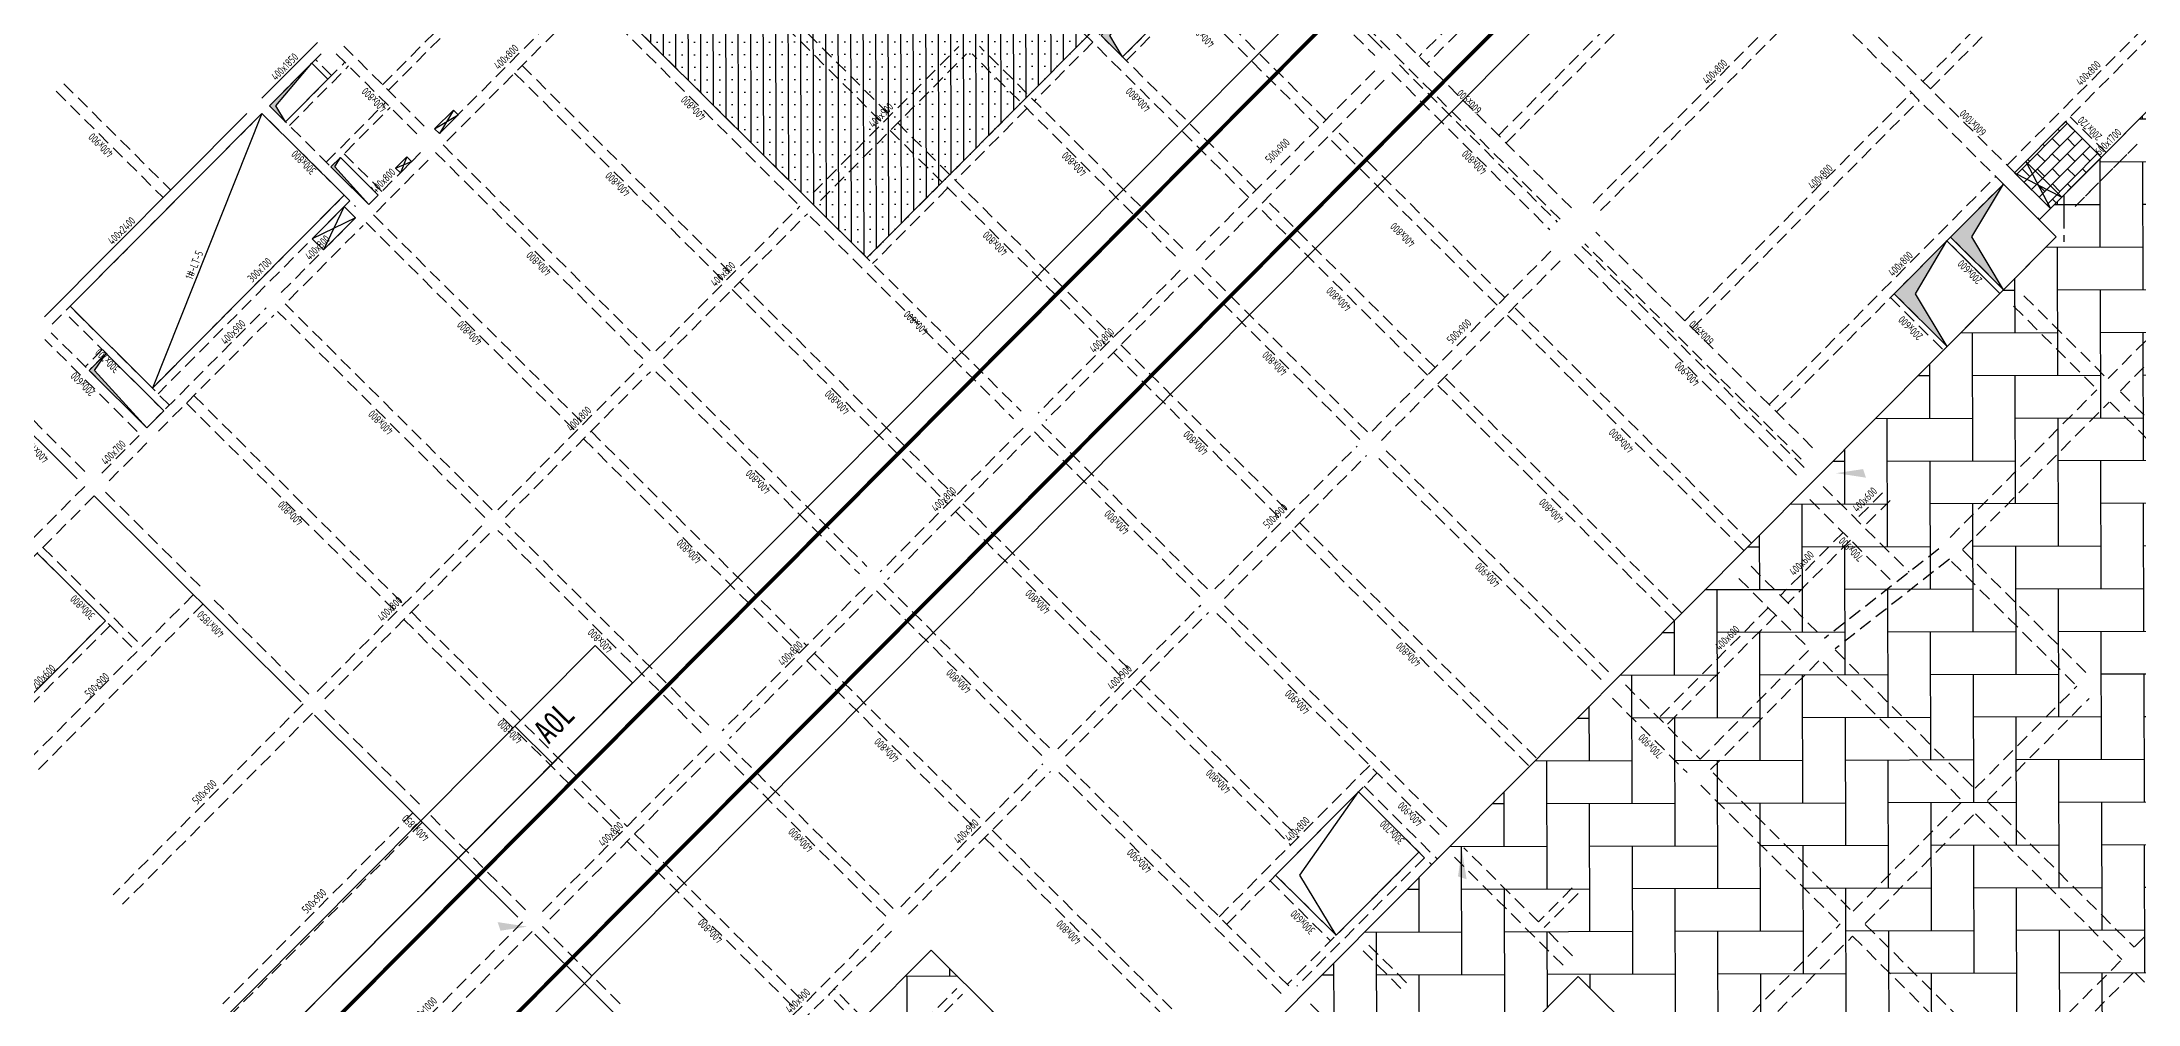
# Model space of a CAD drawing. Extents: x -10019161317 to 520012312, y -3104337261 to 7448155121.
# Drawn here: x 518788325 to 518866898, y 3499840316 to 3499876381 of the extents above; entities that cross this region are included whole.
import ezdxf
from ezdxf.enums import TextEntityAlignment as Align

# ---------------------------------------------------------------- set-up
doc = ezdxf.new("R2010")
doc.units = 0
doc.header["$LTSCALE"] = 1000
doc.header["$MEASUREMENT"] = 0
doc.linetypes.add('CENTER', pattern=[2, 1.25, -0.25, 0.25, -0.25])
doc.linetypes.add('DASHED', pattern=[0.75, 0.5, -0.25])
doc.layers.get('0').update_dxf_attribs({"linetype": 'CONTINUOUS'})
for name, color, linetype in [('__覆盖_S-plan-20-模板施工说明_TEN259BT_设计区$0$S_PLAN_TEXT', 7, 'CONTINUOUS'), ('S_AXIS', 8, 'CENTER'), ('S_BEAM', 4, 'DASHED'), ('S_BEAM_SECD_TEXT_VERT', 211, 'CONTINUOUS'), ('S_HOLE', 201, 'CONTINUOUS'), ('S_HOLE_HACH', 253, 'CONTINUOUS')]:
    doc.layers.add(name, color=color, linetype=linetype)
doc.layers.add('内框', color=8, linetype='CONTINUOUS', plot=False)
doc.layers.add('板边界', color=1, linetype='CONTINUOUS', lineweight=0)
doc.styles.add('样式 1', font='Tssdeng.shx', dxfattribs={"width": 0.7, "bigfont": 'Tssdchn.shx'})
doc.styles.add('黑体', font='simhei.ttf')

# ---------------------------------------------------------------- blocks, each defined once
blk = doc.blocks.new('THAPE_A0L_inner')
at = {"layer": '内框'}
for p, q in [((0, 860.8), (378, 860.8)), ((335.4, 841), (335.36, 860.8)), ((335.36, 860.8), (335.4, 841)), ((378, 841), (378, 860.8)), ((63, 841), (335.4, 841)), ((252, 841), (108, 841)), ((378, 841), (252, 841)), ((335.4, 841), (378, 841))]:
    blk.add_line(p, q, dxfattribs=at)
blk.add_lwpolyline([(0, 0), (1189, 0), (1189, 841), (0, 841)], close=True, dxfattribs=at)
at = {"layer": '内框', "const_width": 1.4}
blk.add_lwpolyline([(25, 831), (25, 10), (1179, 10), (1179, 831)], close=True, dxfattribs=at)
at = {"layer": '内框', "style": '黑体', "width": 0.8}
blk.add_text('A0L', height=9, dxfattribs=at).set_placement((339.29, 846.96))
blk.add_attdef('内框名称', (66.25, 846.96), '', height=9, dxfattribs=at)

msp = doc.modelspace()

# ---------------------------------------------------------------- hatches: boundary and pattern name
at = {"transparency": 33554585}
h = msp.add_hatch(dxfattribs=at)
h.set_pattern_fill('AR-HBONE', color=256, scale=400, style=0)
h.set_pattern_definition([(90.1573, (518774045.8, 3499953226.2), (-1604.387, 1595.6), [4800, -1600]), (180.1573, (518774041.4, 3499954826.2), (-1604.387, 1595.6), [4800, -1600])])
edge = h.paths.add_edge_path()
edge.add_line((518926254.3366, 3499890719.8027), (518925343.9392, 3499894058.7823))
edge.add_line((518925343.9392, 3499894058.7823), (518924105.0752, 3499896358.3784))
edge.add_line((518924105.0752, 3499896358.3784), (518922603.6995, 3499898212.0496))
edge.add_line((518922603.6995, 3499898212.0496), (518916911.281, 3499903873.2916))
edge.add_line((518916911.281, 3499903873.2916), (518917087.5716, 3499904050.5531))
edge.add_line((518917087.5716, 3499904050.5531), (518916591.2396, 3499904544.1668))
edge.add_line((518916591.2396, 3499904544.1668), (518916582.2525, 3499904535.1302))
edge.add_line((518916582.2525, 3499904535.1302), (518912348.8804, 3499909708.8961))
edge.add_line((518912348.8804, 3499909708.8961), (518912440.2221, 3499909800.7408))
edge.add_line((518912440.2221, 3499909800.7408), (518911943.89, 3499910294.3545))
edge.add_line((518911943.89, 3499910294.3545), (518911450.2763, 3499909798.0224))
edge.add_line((518911450.2763, 3499909798.0224), (518911468.0025, 3499909780.3934))
edge.add_line((518911468.0025, 3499909780.3934), (518900855.3077, 3499899109.2542))
edge.add_line((518900855.3077, 3499899109.2542), (518900837.5816, 3499899126.8833))
edge.add_line((518900837.5816, 3499899126.8833), (518897205.9911, 3499895475.2934))
edge.add_line((518897205.9911, 3499895475.2934), (518881217.0084, 3499911376.7063))
edge.add_line((518881217.0084, 3499911376.7063), (518867395.8323, 3499897479.4165))
edge.add_line((518867395.8323, 3499897479.4165), (518879165.9928, 3499885773.7198))
edge.add_line((518879165.9928, 3499885773.7198), (518879698.356, 3499885032.713))
edge.add_line((518879698.356, 3499885032.713), (518868063.1757, 3499873333.4575))
edge.add_line((518868063.1757, 3499873333.4575), (518867425.0359, 3499873968.1023))
edge.add_line((518867425.0359, 3499873968.1023), (518863194.0587, 3499869713.8249))
edge.add_line((518863194.0587, 3499869713.8249), (518863832.1979, 3499869079.1807))
edge.add_line((518863832.1979, 3499869079.1807), (518829702.3351, 3499834761.364))
edge.add_line((518829702.3351, 3499834761.364), (518829418.7137, 3499835043.4319))
edge.add_line((518829418.7137, 3499835043.4319), (518829207.1757, 3499834830.714))
edge.add_line((518829207.1757, 3499834830.714), (518821655.8336, 3499842340.6982))
edge.add_line((518821655.8336, 3499842340.6982), (518811113.6381, 3499831740.5299))
edge.add_line((518811113.6381, 3499831740.5299), (518817495.0645, 3499825393.9981))
edge.add_line((518817495.0645, 3499825393.9981), (518820104.1655, 3499828017.4675))
edge.add_line((518820104.1655, 3499828017.4675), (518815211.7492, 3499832883.0887))
edge.add_line((518815211.7492, 3499832883.0887), (518820324.1764, 3499838023.6703))
edge.add_line((518820324.1764, 3499838023.6703), (518833618.7855, 3499824801.8742))
edge.add_line((518833618.7855, 3499824801.8742), (518836862.5363, 3499828063.4885))
edge.add_line((518836862.5363, 3499828063.4885), (518834770.7631, 3499830143.8053))
edge.add_line((518834770.7631, 3499830143.8053), (518845912.3296, 3499841346.7289))
edge.add_line((518845912.3296, 3499841346.7289), (518865092.1069, 3499822271.9967))
edge.add_line((518865092.1069, 3499822271.9967), (518921682.8187, 3499878678.0165))
edge.add_arc((518912868.9209, 3499888912.7595), 13506.8412, 310.734186066, 367.688497263)
h.paths.add_polyline_path([(518887377.9936, 3499901617.8921), (518888911.8879, 3499903159.9309), (518890294.452, 3499901784.9388), (518888760.7107, 3499900242.7461)], flags=16)
at = {"layer": 'S_HOLE'}
h = msp.add_hatch(dxfattribs=at)
h.set_pattern_fill('SACNCR', color=256, scale=5000, style=0)
h.set_pattern_definition([(90.1573, (518826741.05, 3499831641.94), (-468.7482, -1.2868), []), (90.1573, (518826974.8, 3499831876.96), (-468.7482, -1.2868), [0, -468.75])])
h.paths.add_polyline_path([(518805424.7734, 3499882035.7082), (518819251.2109, 3499868285.0551), (518833319.1421, 3499882430.4639), (518833531.8686, 3499882218.9026), (518834977.5065, 3499883672.4997), (518829730.5454, 3499888890.7209), (518831352.4917, 3499890521.5974), (518830846.6389, 3499891024.6808), (518829189.9302, 3499892672.3182), (518828977.2166, 3499892883.8671), (518832326.6762, 3499896251.7677), (518831404.9047, 3499897168.4918), (518832321.6917, 3499898090.3144), (518832676.1455, 3499897737.6634), (518832958.1755, 3499898021.2462), (518827037.6425, 3499903909.3519), (518826826.1057, 3499903696.6505), (518826613.1209, 3499903908.3825), (518823158.981, 3499900435.3064), (518824258.2793, 3499899342.076), (518823128.8955, 3499898206.3913), (518822029.8504, 3499899299.3698), (518821818.3434, 3499899086.6889), (518821095.4219, 3499898360.4345), (518820199.9428, 3499897460.0462), (518819279.608, 3499896534.3298), (518818963.8958, 3499895649.3429), (518818399.8215, 3499895082.163), (518818116.2001, 3499895364.2346), (518811311.3822, 3499888521.9496), (518805423.2728, 3499882601.4205), (518805706.8899, 3499882319.3561)])
h = msp.add_hatch(dxfattribs=at)
h.set_pattern_fill('AR-B816,_O', color=256, scale=50)
h.set_pattern_definition([(45.1573, (518826741.05, 3499831641.94), (-283.618, 282.0652), []), (135.1573, (518826741.05, 3499831641.94), (-565.6833, -1.553), [400, -400])])
h.paths.add_polyline_path([(518865521.1449, 3499872053.7265), (518863617.1936, 3499870139.2927), (518862270.0062, 3499871479.1036), (518864173.9575, 3499873393.5374)])
at = {"layer": 'S_HOLE_HACH'}
for points in [[(518828833.0695, 3499875820.863), (518828351.4608, 3499876618.572), (518830358.8597, 3499878957.5153), (518828031.8507, 3499876617.6946)], [(518797458.2302, 3499873387.1369), (518797095.961, 3499873987.1787), (518798442.161, 3499875581.8671), (518796855.5483, 3499873986.5187)], [(518800577.9898, 3499870284.3824), (518799301.3215, 3499871695.0933), (518799512.4801, 3499872049.2244), (518799159.9021, 3499871694.7051)], [(518861857.7421, 3499867093.9337), (518860664.3902, 3499869070.5042), (518861846.9088, 3499871053.676), (518859872.4544, 3499869068.325)], [(518859742.2648, 3499864966.8056), (518858548.9129, 3499866943.3762), (518859731.4219, 3499868926.5383), (518857756.9772, 3499866941.1969)], [(518792257.0403, 3499861917.7508), (518790292.4188, 3499864069.0217), (518790729.0544, 3499864706.5905), (518790094.4419, 3499864068.4768)]]:
    msp.add_hatch(color=256, dxfattribs=at).paths.add_polyline_path(points)

# ---------------------------------------------------------------- linework, layer by layer
at = {"layer": '__覆盖_S-plan-20-模板施工说明_TEN259BT_设计区$0$S_PLAN_TEXT'}
for points in [[(518856588.1223, 3499860368.9479), (518856697.3672, 3499860047.3828), (518855583.3703, 3499860217.7086)], [(518841404.9507, 3499845102.0981), (518841727.1109, 3499844994.6209), (518841550.6697, 3499846107.6656)], [(518805516.4555, 3499843067.2551), (518805407.2107, 3499843388.8202), (518806521.2076, 3499843218.4944)]]:
    msp.add_solid(points, dxfattribs=at)
at = {"layer": 'S_AXIS'}
msp.add_line((518864110.8075, 3499870635.6277), (518864115.8558, 3499868797.1567), dxfattribs=at)
at = {"layer": 'S_BEAM', "linetype": 'ByBlock'}
for p, q in [((518830875.8579, 3499883802.6601), (518838569.0063, 3499876151.6487)), ((518796571.8803, 3499874268.5526), (518798652.1064, 3499876360.2359)), ((518788427.2534, 3499866079.0674), (518796007.7506, 3499873701.3158)), ((518789646.0292, 3499860001.2718), (518786561.6751, 3499863068.7334)), ((518798048.2218, 3499851645.097), (518790284.1704, 3499859366.6256)), ((518806166.7962, 3499843570.987), (518798544.5539, 3499851151.4833)), ((518813079.9926, 3499836695.6533), (518806804.9374, 3499842936.3408))]:
    msp.add_line(p, q, dxfattribs=at)
at = {"layer": 'S_BEAM'}
for p, q in [((518848516.4572, 3499884452.1484), (518839948.7062, 3499875837.2114)), ((518848800.0756, 3499884170.0835), (518840232.3246, 3499875555.1465)), ((518830593.7929, 3499883519.0417), (518838286.9414, 3499875868.0304)), ((518805142.7085, 3499881752.0899), (518816629.2514, 3499870328.4595)), ((518812249.9771, 3499881453.4066), (518820120.3867, 3499873626.1049)), ((518836455.0744, 3499873458.8293), (518828478.3078, 3499881391.9054)), ((518842926.699, 3499872875.5297), (518851423.9342, 3499881419.561)), ((518858831.1333, 3499874899.1406), (518865318.6264, 3499881422.3628)), ((518811967.9121, 3499881169.7882), (518819838.3218, 3499873342.4866)), ((518836173.0094, 3499873175.211), (518828196.2429, 3499881108.287)), ((518843210.3174, 3499872593.4648), (518851707.5525, 3499881137.496)), ((518859114.7517, 3499874617.0757), (518865602.2447, 3499881140.2979)), ((518801095.9861, 3499874775.9495), (518806596.252, 3499880306.5075)), ((518801308.6999, 3499874564.4008), (518806808.9658, 3499880094.9588)), ((518803222.3461, 3499872943.3022), (518808581.5796, 3499878332.0511)), ((518809147.2652, 3499878333.6048), (518816911.3163, 3499870612.0779)), ((518833563.9089, 3499870551.7411), (518825587.1423, 3499878484.8171)), ((518833845.9738, 3499870835.3594), (518825869.2072, 3499878768.4355)), ((518845656.5258, 3499870160.6548), (518837360.6886, 3499878411.0539)), ((518846469.2101, 3499870339.6639), (518854472.8316, 3499878387.363)), ((518861986.3878, 3499871761.1685), (518868473.8807, 3499878284.3905)), ((518803505.9644, 3499872661.2372), (518808865.198, 3499878049.9862)), ((518828833.1541, 3499875820.7228), (518831160.1072, 3499878160.7124)), ((518828974.919, 3499875679.7511), (518831301.872, 3499878019.7408)), ((518845233.4285, 3499869735.2273), (518836937.5912, 3499877985.6263)), ((518846752.8285, 3499870057.599), (518854756.45, 3499878105.2981)), ((518855146.4245, 3499877717.4595), (518863194.0961, 3499869713.8677)), ((518855569.5218, 3499878142.8871), (518863617.1935, 3499870139.2953)), ((518862270.0062, 3499871479.1036), (518868757.4991, 3499878002.3256)), ((518796855.4987, 3499873986.4877), (518798935.7248, 3499876078.171)), ((518799360.3737, 3499875937.9173), (518802444.7282, 3499872870.4562)), ((518799642.4386, 3499876221.5357), (518802726.7932, 3499873154.0746)), ((518817229.2181, 3499870719.0135), (518822694.226, 3499876214.1193)), ((518817512.8365, 3499870436.9486), (518822977.8444, 3499875932.0544)), ((518817512.8365, 3499870436.9486), (518822977.8444, 3499875932.0544)), ((518817512.8365, 3499870436.9486), (518822977.8444, 3499875932.0544)), ((518830812.2235, 3499868352.1442), (518823189.9788, 3499875932.6402)), ((518831094.2884, 3499868635.7626), (518823472.0437, 3499876216.2585)), ((518827501.5851, 3499876580.86), (518825315.5817, 3499874382.8179)), ((518827714.2988, 3499876369.3113), (518825528.2955, 3499874171.2692)), ((518797458.2933, 3499873387.0741), (518799679.5126, 3499875620.5264)), ((518797600.1024, 3499873246.0417), (518799821.3218, 3499875479.4939)), ((518799044.843, 3499874982.4853), (518798442.161, 3499875581.8672)), ((518799185.8755, 3499875124.2944), (518798583.1936, 3499875723.6762)), ((518806044.5487, 3499875213.8025), (518813914.9584, 3499867386.5009)), ((518806326.6136, 3499875497.4209), (518814197.0233, 3499867670.1192)), ((518838288.4932, 3499875302.3455), (518831483.68, 3499868460.0555)), ((518838925.0827, 3499875233.3843), (518844845.6158, 3499869345.2792)), ((518839207.1476, 3499875517.0027), (518845127.6808, 3499869628.8975)), ((518788863.6668, 3499874530.2235), (518792869.7759, 3499870546.058)), ((518788863.6668, 3499874530.2235), (518792869.7759, 3499870546.058)), ((518789145.7317, 3499874813.8419), (518793151.8408, 3499870829.6764)), ((518838643.0162, 3499874949.7643), (518831838.2029, 3499868107.4743)), ((518849910.8014, 3499865929.6809), (518858408.0359, 3499874473.713)), ((518797139.1147, 3499873704.4172), (518800365.2791, 3499870495.9232)), ((518798982.677, 3499871871.0323), (518801203.9, 3499874104.4882)), ((518799159.9385, 3499871694.7417), (518801381.1615, 3499873928.1976)), ((518825033.5168, 3499874099.1995), (518822353.8998, 3499871404.8252)), ((518825246.2306, 3499873887.6508), (518822566.6136, 3499871193.2765)), ((518850194.4197, 3499865647.616), (518858691.6543, 3499874191.6481)), ((518865697.4355, 3499872230.988), (518864350.2453, 3499873570.7993)), ((518788710.8717, 3499865797.0025), (518796291.3689, 3499873419.2508)), ((518796857.0498, 3499873420.7988), (518800083.2142, 3499870212.3048)), ((518820121.9402, 3499873060.4216), (518828205.0637, 3499865021.5713)), ((518820404.0051, 3499873344.04), (518828487.1286, 3499865305.1896)), ((518842873.4933, 3499866511.4271), (518836527.5324, 3499872822.6298)), ((518843155.5583, 3499866795.0455), (518836809.5973, 3499873106.2481)), ((518864110.7996, 3499870635.6162), (518866437.8382, 3499872975.4699)), ((518866437.7959, 3499872975.5119), (518864110.8072, 3499870635.7076)), ((518865521.1449, 3499872053.7265), (518864173.9547, 3499873393.5379)), ((518799512.5266, 3499872049.2552), (518800930.5687, 3499870638.903)), ((518799653.5629, 3499872191.0605), (518801071.605, 3499870780.7084)), ((518800577.9898, 3499870284.3824), (518802658.2162, 3499872376.0654)), ((518800861.6082, 3499870002.3175), (518802941.8346, 3499872094.0005)), ((518803082.8695, 3499872235.8101), (518810846.9209, 3499864514.2835)), ((518803364.9345, 3499872519.4285), (518811128.9858, 3499864797.9018)), ((518864536.227, 3499870212.5187), (518866863.2657, 3499872552.3725)), ((518866863.2627, 3499872552.3754), (518864536.2741, 3499870212.5711)), ((518853066.0557, 3499862791.7086), (518861563.2904, 3499871335.7409)), ((518799657.7843, 3499870635.4045), (518792465.0597, 3499863403.2078)), ((518799870.4961, 3499870423.8538), (518792677.7714, 3499863191.6571)), ((518822071.8348, 3499871121.2069), (518819251.1858, 3499868285.0239)), ((518822284.5486, 3499870909.6582), (518819463.8996, 3499868073.4752)), ((518840546.4577, 3499864171.5756), (518834200.4968, 3499870482.7783)), ((518853349.674, 3499862509.6437), (518861846.9088, 3499871053.676)), ((518797298.9826, 3499866987.3165), (518800084.3762, 3499869788.0503)), ((518800473.7665, 3499869612.3397), (518808344.1762, 3499861785.0381)), ((518800755.8314, 3499869895.9581), (518808626.2411, 3499862068.6564)), ((518811341.1128, 3499864798.4801), (518816735.6045, 3499870222.6813)), ((518811624.7311, 3499864516.4152), (518817019.2228, 3499869940.6164)), ((518817125.5835, 3499869834.8459), (518824747.8266, 3499862254.3504)), ((518817407.6484, 3499870118.4642), (518825029.8915, 3499862537.9687)), ((518840264.3928, 3499863887.9572), (518833918.4319, 3499870199.1599)), ((518797582.601, 3499866705.2515), (518800367.9946, 3499869505.9853)), ((518854273.7639, 3499860744.4077), (518846155.1881, 3499868818.5162)), ((518854696.8613, 3499861169.8353), (518846578.2855, 3499869243.9438)), ((518859731.4219, 3499868926.5383), (518861716.7096, 3499866952.1245)), ((518859872.4544, 3499869068.3475), (518861857.7421, 3499867093.9337)), ((518865773.7018, 3499863763.5459), (518871273.9688, 3499869294.1031)), ((518866234.5816, 3499863305.1903), (518871734.8486, 3499868835.7475)), ((518838007.4866, 3499861760.4295), (518831732.4297, 3499868001.1165)), ((518838184.1639, 3499861796.2716), (518844988.9771, 3499868638.5617)), ((518838538.6868, 3499861443.6905), (518845343.5001, 3499868285.9805)), ((518845767.3758, 3499868428.568), (518854240.51, 3499860001.8643)), ((518846049.4407, 3499868712.1863), (518854522.575, 3499860285.4826)), ((518814480.6417, 3499867388.0543), (518822563.7652, 3499859349.2039)), ((518830990.4547, 3499867822.3025), (518825666.4794, 3499862469.006)), ((518831274.0741, 3499867540.2366), (518825950.0977, 3499862186.941)), ((518837725.4217, 3499861476.8111), (518831450.3648, 3499867717.4981)), ((518793103.2379, 3499862768.525), (518789380.777, 3499866470.5972)), ((518792433.3637, 3499862094.9006), (518796734.8528, 3499866420.0797)), ((518805205.7882, 3499858842.0809), (518797441.7623, 3499866563.6907)), ((518814198.5768, 3499867104.4359), (518822281.7003, 3499859065.5856)), ((518852408.6059, 3499857592.6789), (518843510.0812, 3499866442.4643)), ((518857615.935, 3499866799.4006), (518859601.2227, 3499864824.9868)), ((518857756.9675, 3499866941.2098), (518859742.2551, 3499864966.7959)), ((518862230.7058, 3499866476.1884), (518865350.5073, 3499863373.4736)), ((518862618.5451, 3499866866.1635), (518865738.3466, 3499863763.4488)), ((518792891.6892, 3499862555.8112), (518789169.2283, 3499866257.8834)), ((518792696.4339, 3499861792.1745), (518797018.4711, 3499866138.0148)), ((518804923.7213, 3499858558.4645), (518797159.6954, 3499866280.0743)), ((518852126.5409, 3499857309.0605), (518843228.0163, 3499866158.8459)), ((518791901.4165, 3499861777.7251), (518788429.5895, 3499865230.5351)), ((518792115.2538, 3499862058.6747), (518788676.3936, 3499865478.6984)), ((518790587.2461, 3499864847.6239), (518789952.602, 3499864209.491)), ((518828770.7475, 3499865023.1242), (518835116.7079, 3499858711.922)), ((518790729.0544, 3499864706.5905), (518790094.4103, 3499864068.4576)), ((518805417.7493, 3499858842.4944), (518810847.4992, 3499864302.1479)), ((518811625.3179, 3499864304.2882), (518819247.5623, 3499856723.7919)), ((518828488.6825, 3499864739.5058), (518834834.643, 3499858428.3037)), ((518789928.0941, 3499860284.8902), (518786843.74, 3499863352.3517)), ((518805701.3677, 3499858560.4295), (518811131.1175, 3499864020.083)), ((518811343.253, 3499864020.6698), (518818965.4973, 3499856440.1736)), ((518849517.4404, 3499854685.5907), (518840618.9157, 3499863535.3761)), ((518849799.5053, 3499854969.209), (518840900.9807, 3499863818.9944)), ((518859850.3374, 3499857807.5613), (518865350.6044, 3499863338.1184)), ((518866234.6787, 3499863269.8351), (518870914.3809, 3499858615.763)), ((518793739.4664, 3499862840.9513), (518801609.876, 3499855013.6496)), ((518794021.5313, 3499863124.5696), (518801891.9409, 3499855297.268)), ((518860311.2171, 3499857349.2057), (518865811.4841, 3499862879.7628)), ((518865846.8393, 3499862879.8599), (518870526.5415, 3499858225.7878)), ((518808909.8595, 3499861786.5915), (518816992.983, 3499853747.7411)), ((518825102.3495, 3499861901.7692), (518819743.1159, 3499856513.0203)), ((518825527.0003, 3499861761.5135), (518831802.0584, 3499855520.8254)), ((518825809.0653, 3499862045.1319), (518832084.1233, 3499855804.4438)), ((518790564.677, 3499860215.9224), (518792010.2655, 3499861669.4723)), ((518790848.2954, 3499859933.8575), (518792293.8838, 3499861387.4073)), ((518808627.7945, 3499861502.9731), (518816710.918, 3499853464.1228)), ((518825385.9679, 3499861619.7043), (518820026.7343, 3499856230.9553)), ((518832296.0587, 3499855875.7384), (518837620.034, 3499861229.0349)), ((518846765.7555, 3499852485.9933), (518838292.6584, 3499860912.6813)), ((518847047.8204, 3499852769.6116), (518838574.7234, 3499861196.2996)), ((518832650.5816, 3499855523.1572), (518837974.557, 3499860876.4538)), ((518789929.6422, 3499859719.2015), (518782807.5084, 3499852557.8434)), ((518790284.1651, 3499859366.6203), (518783162.0314, 3499852205.2622)), ((518794253.2723, 3499855983.4005), (518790566.2353, 3499859650.244)), ((518855089.7748, 3499859721.3692), (518858320.8543, 3499856507.986)), ((518857317.8273, 3499859479.9933), (518856330.6053, 3499858487.3347)), ((518822565.3191, 3499858783.5201), (518828946.7319, 3499852437.0599)), ((518822847.3841, 3499859067.1385), (518829228.7968, 3499852720.6782)), ((518854596.1611, 3499859225.0371), (518857765.5624, 3499856072.9943)), ((518857601.4456, 3499859197.9284), (518856614.2236, 3499858205.2697)), ((518798648.1913, 3499852035.6537), (518804924.1357, 3499858346.1622)), ((518798931.8096, 3499851753.5888), (518805207.7541, 3499858064.0973)), ((518813042.241, 3499850484.2976), (518805420.0499, 3499858064.8474)), ((518813324.3079, 3499850767.9139), (518805702.1169, 3499858348.4638)), ((518835189.166, 3499858075.7225), (518844087.6906, 3499849225.9372)), ((518835471.2309, 3499858359.3409), (518844369.7555, 3499849509.5555)), ((518855836.9915, 3499857991.0026), (518853492.3211, 3499855633.4199)), ((518788151.0275, 3499857221.776), (518791873.5392, 3499853519.6533)), ((518788362.5762, 3499857434.4898), (518792085.0879, 3499853732.3671)), ((518856120.6099, 3499857708.9376), (518853775.9394, 3499855351.355)), ((518859431.3068, 3499857378.0892), (518855147.9485, 3499854022.1188)), ((518859824.2775, 3499856987.2707), (518855540.9192, 3499853631.3004)), ((518860328.9433, 3499857331.5766), (518865008.6454, 3499852677.5045)), ((518851934.946, 3499856265.5404), (518854593.8676, 3499853621.1815)), ((518852393.3016, 3499856726.4202), (518855052.2232, 3499854082.0612)), ((518859905.8458, 3499856906.1491), (518864585.548, 3499852252.077)), ((518794006.6562, 3499855664.5182), (518786884.5225, 3499848503.1601)), ((518798330.2867, 3499851928.7153), (518794678.6997, 3499855560.3031)), ((518819178.9861, 3499855945.7835), (518813819.7525, 3499850557.0346)), ((518819462.6044, 3499855663.7186), (518814103.3709, 3499850274.9696)), ((518819603.6386, 3499855805.5275), (518825878.6947, 3499849564.8407)), ((518819885.7036, 3499856089.1458), (518826160.7596, 3499849848.459)), ((518790703.4817, 3499854683.0452), (518786472.4868, 3499850428.7905)), ((518794361.1792, 3499855311.937), (518787239.0454, 3499848150.5789)), ((518801893.4944, 3499854731.5847), (518809976.6179, 3499846692.7343)), ((518802175.5593, 3499855015.2031), (518810258.6828, 3499846976.3527)), ((518826408.1442, 3499849884.4912), (518831767.3811, 3499855273.2435)), ((518826691.7625, 3499849602.4262), (518832050.9995, 3499854991.1786)), ((518832369.2951, 3499854956.6956), (518840842.3922, 3499846530.0076)), ((518832651.36, 3499855240.3139), (518841124.4571, 3499846813.6259)), ((518853033.9655, 3499855172.5402), (518848926.3636, 3499851042.3176)), ((518853317.5838, 3499854890.4752), (518849209.9819, 3499850760.2526)), ((518790880.7423, 3499854506.7537), (518786649.7474, 3499850252.4991)), ((518816994.5369, 3499853182.0573), (518823375.9497, 3499846835.5971)), ((518817276.6019, 3499853465.6757), (518823658.0146, 3499847119.2154)), ((518850486.2964, 3499849490.9897), (518854576.2385, 3499853603.4553)), ((518850876.2716, 3499849103.1504), (518854966.2137, 3499853215.616)), ((518855090.1996, 3499853127.5678), (518860301.6862, 3499847944.6238)), ((518855548.5552, 3499853588.4475), (518860760.0418, 3499848405.5036)), ((518829512.4152, 3499852438.6133), (518835415.2224, 3499846568.1371)), ((518847685.5294, 3499852276.3559), (518850486.2657, 3499849490.9589)), ((518798119.1225, 3499851574.5768), (518790996.9888, 3499844413.2187)), ((518829230.3502, 3499852154.9949), (518835133.1575, 3499846284.5187)), ((518847191.9157, 3499851780.0238), (518849992.652, 3499848994.6268)), ((518860795.397, 3499848405.6007), (518864603.2741, 3499852234.448)), ((518861256.2767, 3499847947.2451), (518865064.1539, 3499851776.0924)), ((518798473.6455, 3499851221.9956), (518791351.5117, 3499844060.6375)), ((518802478.2034, 3499847803.5162), (518798826.6188, 3499851435.1016)), ((518813255.6226, 3499849989.7978), (518807085.4524, 3499843785.6461)), ((518820237.457, 3499843892.5325), (518813962.4448, 3499850133.2633)), ((518813539.241, 3499849707.7329), (518807369.0708, 3499843503.5811)), ((518819955.3901, 3499843608.9161), (518813680.3779, 3499849849.647)), ((518820520.0422, 3499843963.9611), (518825844.0143, 3499849317.2544)), ((518826727.9963, 3499849284.3292), (518835201.093, 3499840857.6408)), ((518838094.8393, 3499849262.5115), (518832453.5407, 3499843590.1444)), ((518820803.6606, 3499843681.8962), (518826127.6327, 3499849035.1895)), ((518826445.9314, 3499849000.7108), (518834919.0281, 3499840574.0224)), ((518838378.4577, 3499848980.4466), (518832737.159, 3499843308.0795)), ((518837884.8521, 3499848484.1218), (518840632.4033, 3499845751.6196)), ((518850506.6438, 3499848518.7701), (518855718.1303, 3499843335.8262)), ((518850964.9993, 3499848979.6498), (518856176.4859, 3499843796.7059)), ((518837673.3034, 3499848271.4081), (518840420.8546, 3499845538.9058)), ((518856211.8411, 3499843796.803), (518860301.7833, 3499847909.2687)), ((518861256.3738, 3499847911.8899), (518866751.4787, 3499842446.881)), ((518802231.5888, 3499847484.6354), (518795109.4551, 3499840323.2772)), ((518802586.1118, 3499847132.0542), (518795463.9781, 3499839970.6961)), ((518806448.8611, 3499843854.6054), (518802903.6309, 3499847380.4188)), ((518823941.6329, 3499846837.1505), (518832875.6099, 3499837952.107)), ((518856672.7209, 3499843338.4475), (518860762.663, 3499847450.9131)), ((518860798.0182, 3499847451.0101), (518866293.1231, 3499841986.0012)), ((518810260.2367, 3499846410.6689), (518816641.6495, 3499840064.2086)), ((518810542.3017, 3499846694.2872), (518816923.7144, 3499840347.827)), ((518823659.568, 3499846553.5321), (518832593.5449, 3499837668.4887)), ((518839942.2504, 3499846014.8887), (518835006.1058, 3499841051.56)), ((518844421.8994, 3499843393.1959), (518841621.1685, 3499846178.5875)), ((518866769.1078, 3499842464.6071), (518870576.9849, 3499846293.4544)), ((518840154.9641, 3499845803.34), (518835359.8487, 3499840981.8171)), ((518845345.5939, 3499841769.3872), (518841268.5873, 3499845824.0646)), ((518834359.0406, 3499844938.8923), (518836627.9871, 3499842682.3733)), ((518834570.5893, 3499845151.606), (518836839.5358, 3499842895.087)), ((518845691.1918, 3499844669.4783), (518844421.8994, 3499843393.1959)), ((518845903.9055, 3499844457.9296), (518844634.6131, 3499843181.6471)), ((518806344.0552, 3499843394.6939), (518799221.9214, 3499836233.3358)), ((518806698.5781, 3499843042.1128), (518799576.4444, 3499835880.7547)), ((518809994.0888, 3499840328.7944), (518807087.0023, 3499843219.9592)), ((518813820.9948, 3499837228.0195), (518819885.3961, 3499843325.8198)), ((518814104.6132, 3499836945.9545), (518820169.0145, 3499843043.7549)), ((518845698.1751, 3499842123.9101), (518844634.6131, 3499843181.6471)), ((518850288.4766, 3499837840.8184), (518855735.8564, 3499843318.1971)), ((518850749.3564, 3499837382.4628), (518856196.7362, 3499842859.8415)), ((518856196.7362, 3499842859.8415), (518859795.1438, 3499839281.142)), ((518856672.8179, 3499843303.0922), (518862167.9228, 3499837838.0833)), ((518839266.8352, 3499840904.1572), (518837813.2908, 3499842349.7407)), ((518839478.384, 3499841116.871), (518838024.8396, 3499842562.4545)), ((518862185.5519, 3499837855.8095), (518866275.4941, 3499841968.2751)), ((518862646.4317, 3499837397.4539), (518866736.3738, 3499841509.9195)), ((518866789.4552, 3499841492.3875), (518872213.6555, 3499836097.8949)), ((518818905.6858, 3499839575.4878), (518817806.712, 3499840668.4423)), ((518819117.2346, 3499839788.2015), (518818018.2607, 3499840881.1561)), ((518820322.6125, 3499838589.4253), (518822614.4282, 3499840893.8629)), ((518820535.3262, 3499838377.8766), (518822827.14, 3499840682.3122)), ((518837292.3911, 3499838918.8325), (518835838.8463, 3499840364.4159))]:
    msp.add_line(p, q, dxfattribs=at)
at = {"layer": 'S_HOLE'}
for p, q in [((518796573.431, 3499873702.8641), (518792465.1303, 3499863403.1376)), ((518803045.1814, 3499873119.6505), (518803927.5038, 3499873652.3435)), ((518803750.2949, 3499873828.6658), (518803222.4229, 3499872943.3794)), ((518802007.1002, 3499872075.8737), (518801761.2758, 3499871474.1852)), ((518801584.0024, 3499871650.4465), (518802184.3615, 3499871899.583)), ((518862270.007, 3499871479.1052), (518864040.2944, 3499870564.7397)), ((518862693.1149, 3499871904.5426), (518863617.1864, 3499870139.3023)), ((518800084.3762, 3499869788.0503), (518798460.2261, 3499869005.8231)), ((518799658.9843, 3499870211.1813), (518798885.643, 3499868582.7018))]:
    msp.add_line(p, q, dxfattribs=at)
msp.add_lwpolyline([(518805424.7734, 3499882035.7082), (518819251.2109, 3499868285.0551), (518833319.1421, 3499882430.4639)], dxfattribs=at)
for points in [[(518830358.8597, 3499878957.5153), (518831160.0784, 3499878160.6836), (518828833.0695, 3499875820.863), (518828031.8507, 3499876617.6946)], [(518828833.0695, 3499875820.863), (518828351.4608, 3499876618.572), (518830358.8597, 3499878957.5153), (518828031.8507, 3499876617.6946)], [(518798442.161, 3499875581.8671), (518799044.843, 3499874982.4853), (518797458.2302, 3499873387.1369), (518796855.5483, 3499873986.5187)], [(518797458.2302, 3499873387.1369), (518797095.961, 3499873987.1787), (518798442.161, 3499875581.8671), (518796855.5483, 3499873986.5187)], [(518789380.777, 3499866470.5972), (518792465.1303, 3499863403.1376), (518799657.7843, 3499870635.4045), (518796573.431, 3499873702.8641)], [(518803750.2949, 3499873828.6658), (518803927.5463, 3499873652.385), (518803222.4229, 3499872943.3794), (518803045.1715, 3499873119.6603)], [(518865521.1449, 3499872053.7265), (518863617.1936, 3499870139.2927), (518862270.0062, 3499871479.1036), (518864173.9575, 3499873393.5374)], [(518799512.4801, 3499872049.2244), (518800930.5687, 3499870638.903), (518800577.9898, 3499870284.3824), (518799159.9013, 3499871694.7038)], [(518800577.9898, 3499870284.3824), (518799301.3215, 3499871695.0933), (518799512.4801, 3499872049.2244), (518799159.9021, 3499871694.7051)], [(518802007.1002, 3499872075.8737), (518802184.3529, 3499871899.5916), (518801761.2551, 3499871474.1644), (518801584.0024, 3499871650.4465)], [(518862693.1149, 3499871904.5426), (518864040.3361, 3499870564.6982), (518863617.2281, 3499870139.2608), (518862270.007, 3499871479.1052)], [(518861846.9088, 3499871053.676), (518863832.1965, 3499869079.2622), (518861857.7421, 3499867093.9337), (518859872.4544, 3499869068.3475)], [(518861846.9088, 3499871053.676), (518863832.1964, 3499869079.2848), (518861857.7421, 3499867093.9337), (518859872.4544, 3499869068.325)], [(518861857.7421, 3499867093.9337), (518860664.3902, 3499869070.5042), (518861846.9088, 3499871053.676), (518859872.4544, 3499869068.325)], [(518799658.9677, 3499870211.1646), (518800084.4015, 3499869788.0603), (518798885.6416, 3499868582.7004), (518798460.2078, 3499869005.8047)], [(518859731.4219, 3499868926.5383), (518861716.7096, 3499866952.1245), (518859742.2551, 3499864966.7959), (518857756.9675, 3499866941.2098)], [(518859731.4219, 3499868926.5383), (518861716.7096, 3499866952.1471), (518859742.2648, 3499864966.8056), (518857756.9772, 3499866941.1969)], [(518859742.2648, 3499864966.8056), (518858548.9129, 3499866943.3762), (518859731.4219, 3499868926.5383), (518857756.9772, 3499866941.1969)], [(518790729.0544, 3499864706.5905), (518792891.6529, 3499862555.8645), (518792257.0403, 3499861917.7508), (518790094.4419, 3499864068.4768)], [(518792257.0403, 3499861917.7508), (518790292.4188, 3499864069.0217), (518790729.0544, 3499864706.5905), (518790094.4419, 3499864068.4768)], [(518788150.9086, 3499857221.6564), (518790703.4593, 3499854683.1188), (518786472.4942, 3499850428.798), (518783919.9434, 3499852967.3355)], [(518837673.3034, 3499848271.4081), (518839942.2502, 3499846014.8888), (518836839.536, 3499842895.0868), (518834570.5893, 3499845151.606)], [(518836839.536, 3499842895.0868), (518835475.6825, 3499845154.0915), (518837673.3034, 3499848271.4081), (518834570.5893, 3499845151.606)]]:
    msp.add_lwpolyline(points, close=True, dxfattribs=at)
at = {"layer": '板边界', "linetype": 'ByBlock'}
for points in [[(518911468.0025, 3499909780.3934), (518900855.3077, 3499899109.2542), (518900837.5816, 3499899126.8833), (518897205.9911, 3499895475.2934), (518881217.0084, 3499911376.7063), (518867395.8323, 3499897479.4165), (518879165.9928, 3499885773.7198), (518879698.356, 3499885032.713), (518868063.1757, 3499873333.4575), (518867425.0359, 3499873968.1023), (518863194.0587, 3499869713.8249), (518863832.1979, 3499869079.1807), (518829702.3351, 3499834761.364)], [(518829207.1757, 3499834830.714), (518821655.8336, 3499842340.6982), (518811113.652, 3499831740.4604)]]:
    msp.add_lwpolyline(points, dxfattribs=at)
msp.add_lwpolyline([(518834770.7631, 3499830143.8053), (518845912.3296, 3499841346.7289), (518865092.1244, 3499822271.9793), (518921426.9369, 3499878926.9846, 0.2580388579)], format="xyb", dxfattribs=at)

# ---------------------------------------------------------------- block references
at = {"layer": '内框', "xscale": 100, "yscale": 100, "zscale": 100, "rotation": 45.15729833413873}
for p in [(518788539.5966, 3499820855.7213), (518843443.3116, 3499766252.6441)]:
    msp.add_blockref('THAPE_A0L_inner', p, dxfattribs=at)

# ---------------------------------------------------------------- texts
at = {"layer": 'S_BEAM_SECD_TEXT_VERT', "linetype": 'Continuous', "style": '样式 1', "width": 0.7}
for s, rotation, p in [('400x800', 135.157339287, (518831919.5966, 3499876729.0919)), ('400x1850', 45.157339306, (518797531.4999, 3499875349.0203)), ('400x800', 45.157339306, (518805835.2056, 3499875715.1904)), ('400x800', 45.157339306, (518851141.6362, 3499875158.8899)), ('400x800', 45.157339306, (518865141.2187, 3499875105.1986)), ('400x800', 135.157339287, (518800883.0318, 3499874311.4996)), ('400x800', 135.157339287, (518812848.77, 3499874003.3484)), ('400x800', 135.157339287, (518829522.0447, 3499874318.3357)), ('600x900', 135.157339287, (518841929.703, 3499874243.4585)), ('400x900', 45.157339306, (518819881.2846, 3499873530.2308)), ('600x1000', 135.157339287, (518860807.4922, 3499873451.0288)), ('200x720', 135.157339287, (518865193.0754, 3499873240.755)), ('400x900', 135.157339287, (518790637.8695, 3499872609.0045)), ('500x900', 45.157339306, (518834746.3373, 3499872197.2118)), ('600x1700', 45.157339306, (518865883.4079, 3499872530.7019)), ('300x800', 135.157223375, (518798242.6942, 3499871968.6023)), ('400x800', 135.157339287, (518827124.4929, 3499871907.5796)), ('400x800', 135.157339287, (518842121.6103, 3499871967.8996)), ('400x800', 45.157339306, (518801220.4992, 3499871075.0704)), ('400x800', 135.157339287, (518810014.5151, 3499871153.4839)), ('400x800', 45.160478625, (518855097.7699, 3499871224.4007)), ('400x2400', 45.157339306, (518791415.1586, 3499869197.1041)), ('400x800', 135.157339287, (518839435.4833, 3499869254.3713)), ('400x800', 45.157339306, (518798758.6823, 3499868568.5808)), ('400x800', 135.157339287, (518824162.8111, 3499868929.5868)), ('300x700', 45.157223413, (518796592.3339, 3499867726.0859)), ('400x800', 135.157339287, (518807052.8334, 3499868175.491)), ('400x800', 45.157339306, (518813957.9212, 3499867574.2451)), ('400x800', 45.157339306, (518858098.9145, 3499867957.6655)), ('200x600', 135.157339287, (518860692.779, 3499867859.8751)), ('400x800', 135.157339287, (518837037.9314, 3499866843.6152)), ('400x900', 45.157339306, (518795601.2756, 3499865397.3999)), ('400x800', 135.157339287, (518804459.0752, 3499865567.4481)), ('400x800', 135.157339287, (518821201.1294, 3499865951.5939)), ('500x900', 45.157339306, (518841553.1781, 3499865427.6536)), ('600x900', 135.157339287, (518850633.5947, 3499865587.24)), ('200x600', 135.157339287, (518858472.9112, 3499865759.8784)), ('300x700', 135.157339287, (518790883.8294, 3499864535.8937)), ('400x800', 45.157339306, (518828161.1632, 3499865088.4224)), ('400x800', 135.157339287, (518834640.3796, 3499864432.8591)), ('400x900', 135.157339287, (518850098.3769, 3499864034.8236)), ('200x600', 135.157339287, (518789962.5748, 3499863657.054)), ('400x800', 135.157339287, (518818239.4477, 3499862973.6011)), ('400x800', 135.157339287, (518801129.4667, 3499862219.5021)), ('400x800', 45.157339306, (518808563.4267, 3499862150.0409)), ('400x800', 135.157339287, (518831678.6979, 3499861454.8662)), ('400x800', 135.157339287, (518847627.9655, 3499861538.1986)), ('400x1850', 135.157339287, (518788172.1536, 3499861203.0464)), ('400x700', 45.157339306, (518791114.3069, 3499860885.7213)), ('400x800', 135.157339287, (518815277.766, 3499859995.6082)), ('400x800', 45.157339306, (518822237.7998, 3499859132.4367)), ('400x600', 45.157339306, (518856761.1786, 3499859122.4476)), ('400x800', 135.157339287, (518797744.6892, 3499858816.0833)), ('400x800', 135.157339287, (518828717.0161, 3499858476.8734)), ('500x900', 45.157339306, (518834664.6101, 3499858501.1482)), ('400x800', 135.157339287, (518845014.698, 3499858910.5392)), ('700x900', 135.157339287, (518856240.888, 3499857469.1957)), ('400x800', 135.157339287, (518812684.0078, 3499857387.5652)), ('400x600', 45.157339306, (518854391.0696, 3499856739.1832)), ('400x900', 135.157339287, (518842617.1461, 3499856499.7831)), ('300x800', 135.157331608, (518789952.7109, 3499855295.6872)), ('400x800', 45.157339306, (518801476.5474, 3499855024.1315)), ('400x800', 135.157339287, (518825755.3344, 3499855498.8805)), ('400x1850', 135.157339287, (518794755.1534, 3499854656.1037)), ('400x800', 135.157339287, (518809354.3994, 3499854039.6193)), ('400x800', 45.157339306, (518816490.7241, 3499853353.7096)), ('400x600', 45.157339306, (518851605.6784, 3499853938.4518)), ('400x800', 135.157339287, (518839655.4644, 3499853521.7902)), ('200x600', 45.157339306, (518788480.9175, 3499852486.4342)), ('500x900', 45.157339306, (518790491.9612, 3499852168.5949)), ('400x800', 135.157339287, (518822793.6527, 3499852520.8877)), ('400x900', 45.157339306, (518828826.3322, 3499852460.543)), ('400x900', 135.157339287, (518835488.4046, 3499851742.5733)), ('400x800', 135.157339287, (518805969.6219, 3499850636.2005)), ('400x800', 135.157339287, (518820096.7948, 3499849938.1276)), ('700x900', 135.157339287, (518848729.9363, 3499850090.9712)), ('500x900', 45.157339306, (518794522.4585, 3499848160.1736)), ('400x800', 135.157339287, (518832526.7229, 3499848764.5804)), ('400x900', 135.157339287, (518839715.0238, 3499847539.1048)), ('400x1850', 135.157339287, (518802433.8675, 3499847019.4478)), ('400x800', 45.157339306, (518809756.426, 3499846582.3231)), ('400x800', 135.157339287, (518816870.2861, 3499846564.8988)), ('400x900', 45.157339306, (518823079.2581, 3499846681.8175)), ('400x800', 45.157339306, (518835489.3128, 3499846771.9242)), ('300x700', 135.157339287, (518839038.7736, 3499846859.1308)), ('400x900', 135.157339287, (518829565.0412, 3499845786.5876)), ('500x900', 45.157339306, (518798634.9248, 3499844070.2322)), ('300x600', 135.157339287, (518835689.0929, 3499843490.9637)), ('400x800', 135.157339287, (518813485.5086, 3499843161.48)), ('400x800', 135.157339287, (518826917.5509, 3499843106.3807)), ('500x1000', 45.157339306, (518802747.3911, 3499839980.2908)), ('400x900', 45.157339306, (518816768.0542, 3499840335.8554))]:
    msp.add_text(s, height=300, rotation=rotation, dxfattribs=at).set_placement(p, align=Align.CENTER)
at = {"layer": 'S_HOLE', "style": '样式 1', "width": 0.7}
msp.add_text('1#-LT-5', height=300, rotation=68.181272041, dxfattribs=at).set_placement((518794174.1901, 3499867963.8981), align=Align.CENTER)

doc.saveas('drawing.dxf')
